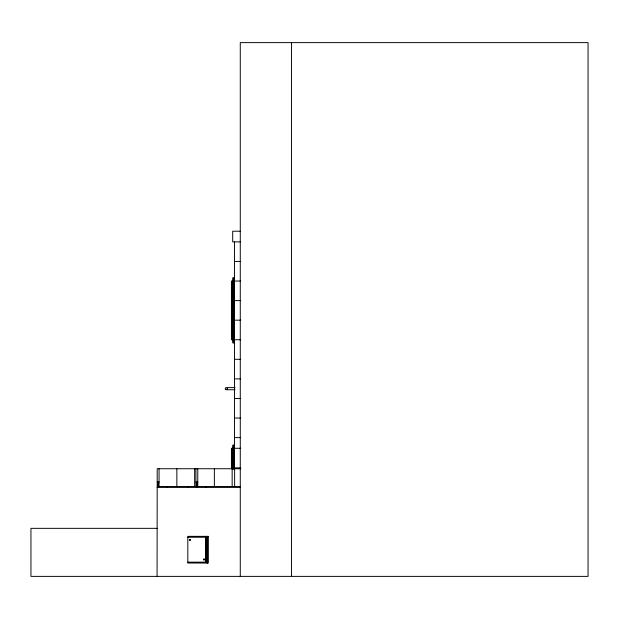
<?xml version="1.0" encoding="UTF-8"?>
<svg xmlns="http://www.w3.org/2000/svg" width="619" height="619" viewBox="0 0 619 619"><rect width="100%" height="100%" fill="white"/><g stroke="black" fill="none" stroke-linecap="round" stroke-linejoin="round"><path stroke-width="0.93" d="M204.579 559.615C203.721 561.031 203.721 557.928 204.579 559.344M190.327 540.372L189.747 539.907L190.327 539.443M240.149 231.212L232.69 231.212L232.69 241.89L240.203 241.89M234.469 261.458L240.698 261.458M234.469 277.916L232.69 277.916L232.69 342.856L234.469 342.856M232.69 281.034L231.444 281.034L231.444 339.746L232.69 339.746M234.469 281.034L240.698 281.034M234.469 300.602L240.698 300.602M234.469 320.178L240.698 320.178M234.469 339.746L240.698 339.746M234.469 359.314L240.698 359.314M234.469 378.89L240.698 378.89M235.042 387.61L227.359 387.61L227.359 389.738L235.042 389.738M234.469 398.458L240.698 398.458M234.469 418.034L240.698 418.034M234.469 437.602L240.698 437.602M234.469 445.162L232.69 445.162L232.69 469.272M232.69 448.28L231.444 448.28L231.444 468.807M234.469 448.28L240.698 448.28M234.469 467.848L240.698 467.848M240.776 468.738L157.218 468.738L157.071 576.382M157.218 482.085L159.153 482.085M195.921 482.085L197.848 482.085M240.543 486.534L197.763 486.534L197.763 468.738M157.071 487.424L240.543 487.424M157.512 528.34L30.95 528.34L30.95 576.382L588.05 576.382L588.05 42.618L240.273 42.618L240.273 576.382M187.843 537.238L206.382 537.238L206.382 562.145L187.843 562.145M291.479 42.618L291.479 576.382M234.624 468.738L234.624 486.534M234.469 241.89L234.469 469.272M233.58 277.916L233.58 342.856M233.58 445.162L233.58 469.272M232.334 281.034L232.334 339.746M232.334 448.28L232.334 468.451M232.156 468.738L232.156 486.534M214.367 468.738L214.367 486.534M207.636 536.348L207.636 563.035M207.017 536.348L207.017 563.035M206.057 486.534L206.057 487.424M206.135 537.238L206.135 562.145M205.763 537.238L205.763 562.145M196.842 482.085L196.842 487.424M195.921 468.738L195.921 486.534L159.06 486.534L159.06 468.738M194.645 468.738L194.645 486.534M187.627 486.534L187.627 487.424M176.856 468.738L176.856 486.534M167.354 486.534L167.354 487.424M158.139 482.085L158.139 487.424M189.391 539.768C189.816 541.741 190.559 538.406 189.391 539.768M203.473 559.344C203.899 561.317 204.641 557.974 203.473 559.344M208.255 536.348L187.82 536.348L187.82 563.035L208.255 563.035L208.255 536.348M225.533 389.428A1.068 1.068 0 0 0 227.32 388.949A1.068 1.068 0 0 0 226.012 387.641A1.068 1.068 0 0 0 225.533 389.428"/></g></svg>
